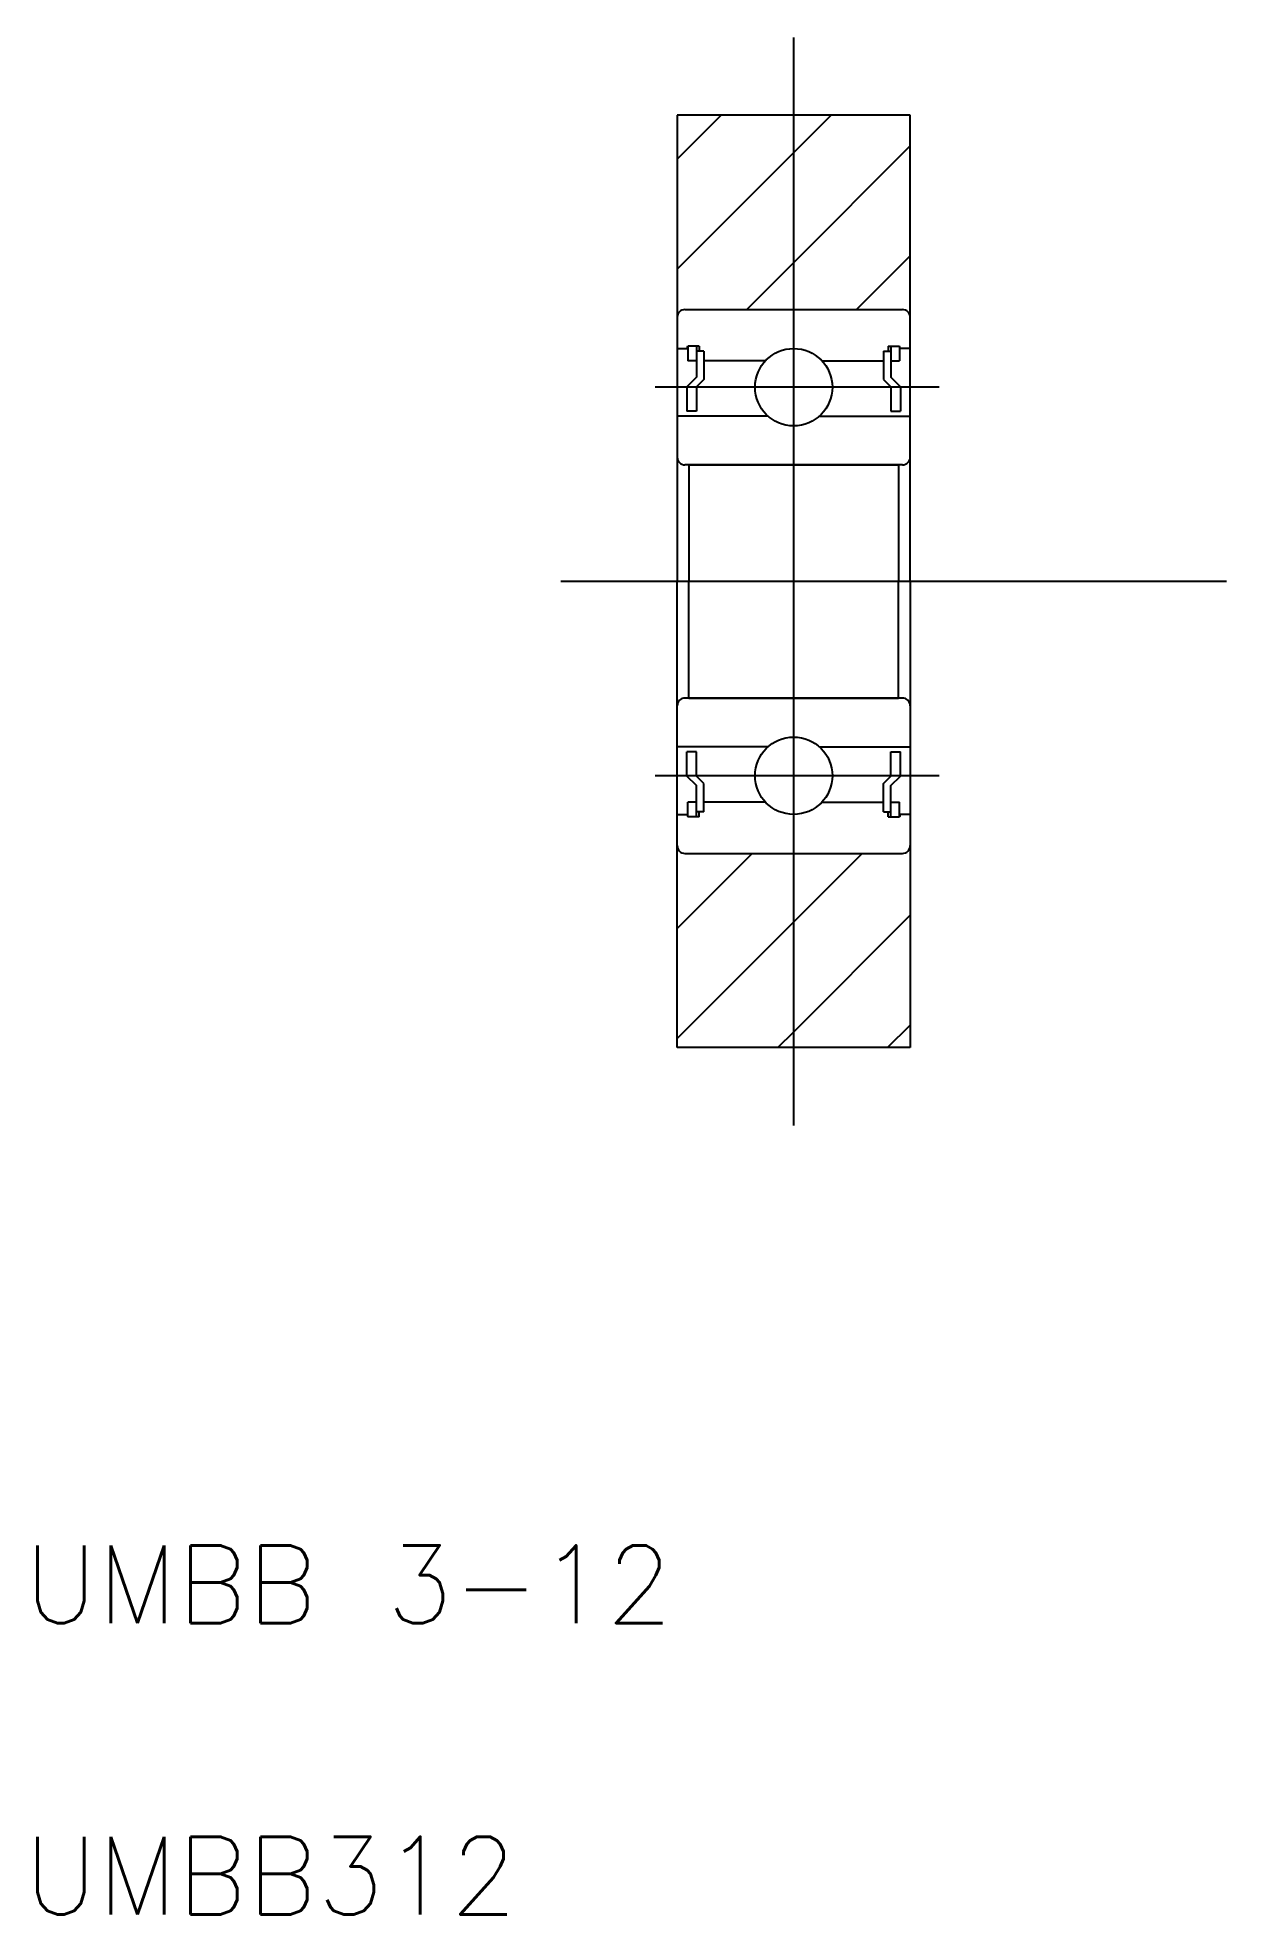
# Model space of a CAD drawing. Extents: x 26.4 to 41.8, y 9.3 to 33.4.
import ezdxf

# ---------------------------------------------------------------- set-up
doc = ezdxf.new("R2010")
doc.units = 0
doc.linetypes.add('CENTER', pattern=[50.8, 31.75, -6.35, 6.35, -6.35])
doc.layers.get('0').update_dxf_attribs({"linetype": 'CONTINUOUS'})
doc.layers.add('CENTER', color=1, linetype='CENTER')
doc.styles.get("Standard").update_dxf_attribs({"font": 'txt', "bigfont": 'BIGFONT'})

# ---------------------------------------------------------------- blocks, each defined once
blk = doc.blocks.new('*X0')
at = {"color": 0, "linetype": 'CONTINUOUS'}
for p, q in [((34.683, 31.854), (35.25, 32.421)), ((36.183, 31.94), (36.664, 32.421)), ((34.683, 30.44), (36.183, 31.94)), ((36.183, 30.526), (37.683, 32.026)), ((35.578, 29.921), (36.183, 30.526)), ((36.992, 29.921), (37.683, 30.612)), ((34.683, 21.955), (35.649, 22.921)), ((36.183, 22.04), (37.063, 22.921)), ((34.683, 20.54), (36.183, 22.04)), ((36.183, 20.626), (37.683, 22.126)), ((35.978, 20.421), (36.183, 20.626)), ((37.392, 20.421), (37.683, 20.712))]:
    blk.add_line(p, q, dxfattribs=at)

msp = doc.modelspace()

# ---------------------------------------------------------------- linework, layer by layer
at = {"color": 7, "linetype": 'CONTINUOUS'}
for p, q in [((37.683, 32.421), (34.683, 32.421)), ((34.683, 32.421), (34.683, 26.421)), ((37.683, 26.421), (37.683, 32.421)), ((34.783, 29.921), (37.583, 29.921)), ((34.683, 29.421), (34.811, 29.421)), ((34.811, 29.421), (34.819, 29.45)), ((34.964, 29.45), (34.819, 29.45)), ((34.821, 29.446), (34.821, 29.261)), ((34.935, 29.261), (34.821, 29.261)), ((34.933, 29.443), (34.933, 29.05)), ((35.027, 29.387), (34.933, 29.387)), ((34.965, 29.45), (34.965, 29.387)), ((35.027, 29.387), (35.027, 29.02)), ((35.82, 29.261), (35.027, 29.261)), ((36.546, 29.261), (37.338, 29.261)), ((37.338, 29.387), (37.338, 29.02)), ((37.338, 29.387), (37.432, 29.387)), ((37.401, 29.45), (37.547, 29.45)), ((37.401, 29.45), (37.401, 29.387)), ((37.43, 29.261), (37.545, 29.261)), ((37.432, 29.443), (37.432, 29.05)), ((37.545, 29.446), (37.545, 29.261)), ((37.554, 29.421), (37.547, 29.45)), ((37.683, 29.421), (37.554, 29.421)), ((34.935, 29.053), (34.804, 28.922)), ((35.027, 29.02), (34.933, 28.925)), ((37.338, 29.02), (37.433, 28.925)), ((37.43, 29.053), (37.561, 28.922)), ((34.808, 28.922), (34.808, 28.613)), ((34.933, 28.919), (34.933, 28.613)), ((37.432, 28.919), (37.432, 28.613)), ((37.557, 28.922), (37.557, 28.613)), ((35.851, 28.55), (34.683, 28.55)), ((34.933, 28.613), (34.808, 28.613)), ((36.514, 28.55), (37.683, 28.55)), ((37.432, 28.613), (37.557, 28.613)), ((37.583, 27.921), (34.783, 27.921)), ((34.833, 27.921), (37.533, 27.921)), ((34.833, 27.921), (34.833, 26.421)), ((37.533, 27.921), (37.533, 26.421)), ((34.683, 20.421), (34.683, 26.421)), ((34.833, 24.921), (34.833, 26.421)), ((37.533, 24.921), (37.533, 26.421)), ((37.683, 26.421), (37.683, 26.421)), ((37.683, 26.421), (37.683, 20.421)), ((37.683, 26.421), (37.683, 26.421)), ((37.583, 24.921), (34.783, 24.921)), ((34.833, 24.921), (37.533, 24.921)), ((35.851, 24.293), (34.683, 24.293)), ((34.808, 23.92), (34.808, 24.23)), ((34.933, 24.23), (34.808, 24.23)), ((34.933, 23.923), (34.933, 24.23)), ((36.514, 24.293), (37.683, 24.293)), ((37.432, 24.23), (37.557, 24.23)), ((37.432, 23.923), (37.432, 24.23)), ((37.557, 23.92), (37.557, 24.23)), ((34.935, 23.79), (34.804, 23.92)), ((35.027, 23.822), (34.933, 23.917)), ((37.338, 23.822), (37.433, 23.917)), ((37.43, 23.79), (37.561, 23.92)), ((34.933, 23.4), (34.933, 23.793)), ((35.027, 23.456), (35.027, 23.822)), ((37.338, 23.456), (37.338, 23.822)), ((37.432, 23.4), (37.432, 23.793)), ((34.935, 23.581), (34.821, 23.581)), ((34.821, 23.396), (34.821, 23.581)), ((35.027, 23.456), (34.933, 23.456)), ((34.965, 23.393), (34.965, 23.456)), ((35.82, 23.581), (35.027, 23.581)), ((36.546, 23.581), (37.338, 23.581)), ((37.338, 23.456), (37.432, 23.456)), ((37.401, 23.393), (37.401, 23.456)), ((37.43, 23.581), (37.545, 23.581)), ((37.545, 23.396), (37.545, 23.581)), ((34.683, 23.421), (34.811, 23.421)), ((34.811, 23.421), (34.819, 23.393)), ((34.964, 23.393), (34.819, 23.393)), ((37.401, 23.393), (37.547, 23.393)), ((37.554, 23.421), (37.547, 23.393)), ((37.683, 23.421), (37.554, 23.421)), ((34.783, 22.921), (37.583, 22.921)), ((37.683, 20.421), (34.683, 20.421))]:
    msp.add_line(p, q, dxfattribs=at)
for centre in [(36.183, 28.921), (36.183, 23.921)]:
    msp.add_circle(centre, 0.498, dxfattribs=at)
for centre, start, end in [((34.783, 29.821), 90, 180), ((37.583, 29.821), 360, 90), ((34.783, 28.021), 180, 270), ((37.583, 28.021), 270, 360), ((34.783, 24.821), 90, 180), ((37.583, 24.821), 0, 90), ((34.783, 23.021), 180, 270), ((37.583, 23.021), 270, 0)]:
    msp.add_arc(centre, 0.1, start, end, dxfattribs=at)
at = {"layer": 'CENTER', "color": 1, "linetype": 'CENTER'}
for p, q in [((36.183, 19.421), (36.183, 33.421)), ((38.057, 28.921), (34.4, 28.921)), ((41.755, 26.421), (33.183, 26.421)), ((38.057, 23.921), (34.4, 23.921))]:
    msp.add_line(p, q, dxfattribs=at)

# ---------------------------------------------------------------- block references
at = {"color": 3, "linetype": 'CONTINUOUS'}
msp.add_blockref('*X0', (0, 0), dxfattribs=at)

# ---------------------------------------------------------------- texts
at = {"color": 7, "linetype": 'CONTINUOUS'}
for s, p in [('UMBB 3-12', (26.276, 13.015)), ('UMBB312', (26.276, 9.265))]:
    msp.add_text(s, height=1, dxfattribs=at).set_placement(p)

doc.saveas('drawing.dxf')
